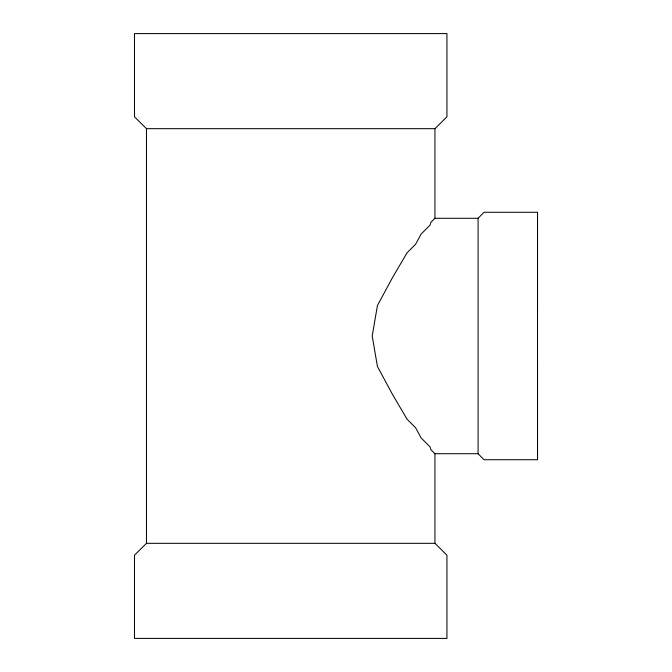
<?xml version="1.0" encoding="UTF-8"?>
<svg xmlns="http://www.w3.org/2000/svg" width="672" height="672" viewBox="0 0 672 672"><rect width="100%" height="100%" fill="white"/><g stroke="black" fill="none" stroke-linecap="round" stroke-linejoin="round"><path stroke-width="1.01" d="M434.944 543.32L146.471 543.32L134.484 555.198L134.484 638.4L446.939 638.4L446.939 555.198L434.944 543.32L434.944 453.718L430.937 449.711L430.03 446.863L421.117 437.951L415.624 427.778L407.089 419.244L392.734 394.859L377.429 366.467L372.204 336L377.429 305.533L392.7 277.242L407.089 252.756L415.624 244.222L421.117 234.049L430.03 225.137L430.937 222.289L434.944 218.282L434.944 128.68L446.939 116.802L446.939 33.6L134.484 33.6L134.484 116.802L146.471 128.68L434.944 128.68M537.516 459.715L537.516 212.285L484.033 212.285L478.086 218.282L478.086 305.533L478.086 453.718L484.033 459.715L537.516 459.715L537.516 362.023M537.516 309.977L537.516 212.285M434.944 218.282L478.086 218.282M434.944 453.718L478.086 453.718M146.471 128.68L146.471 543.32"/></g></svg>
